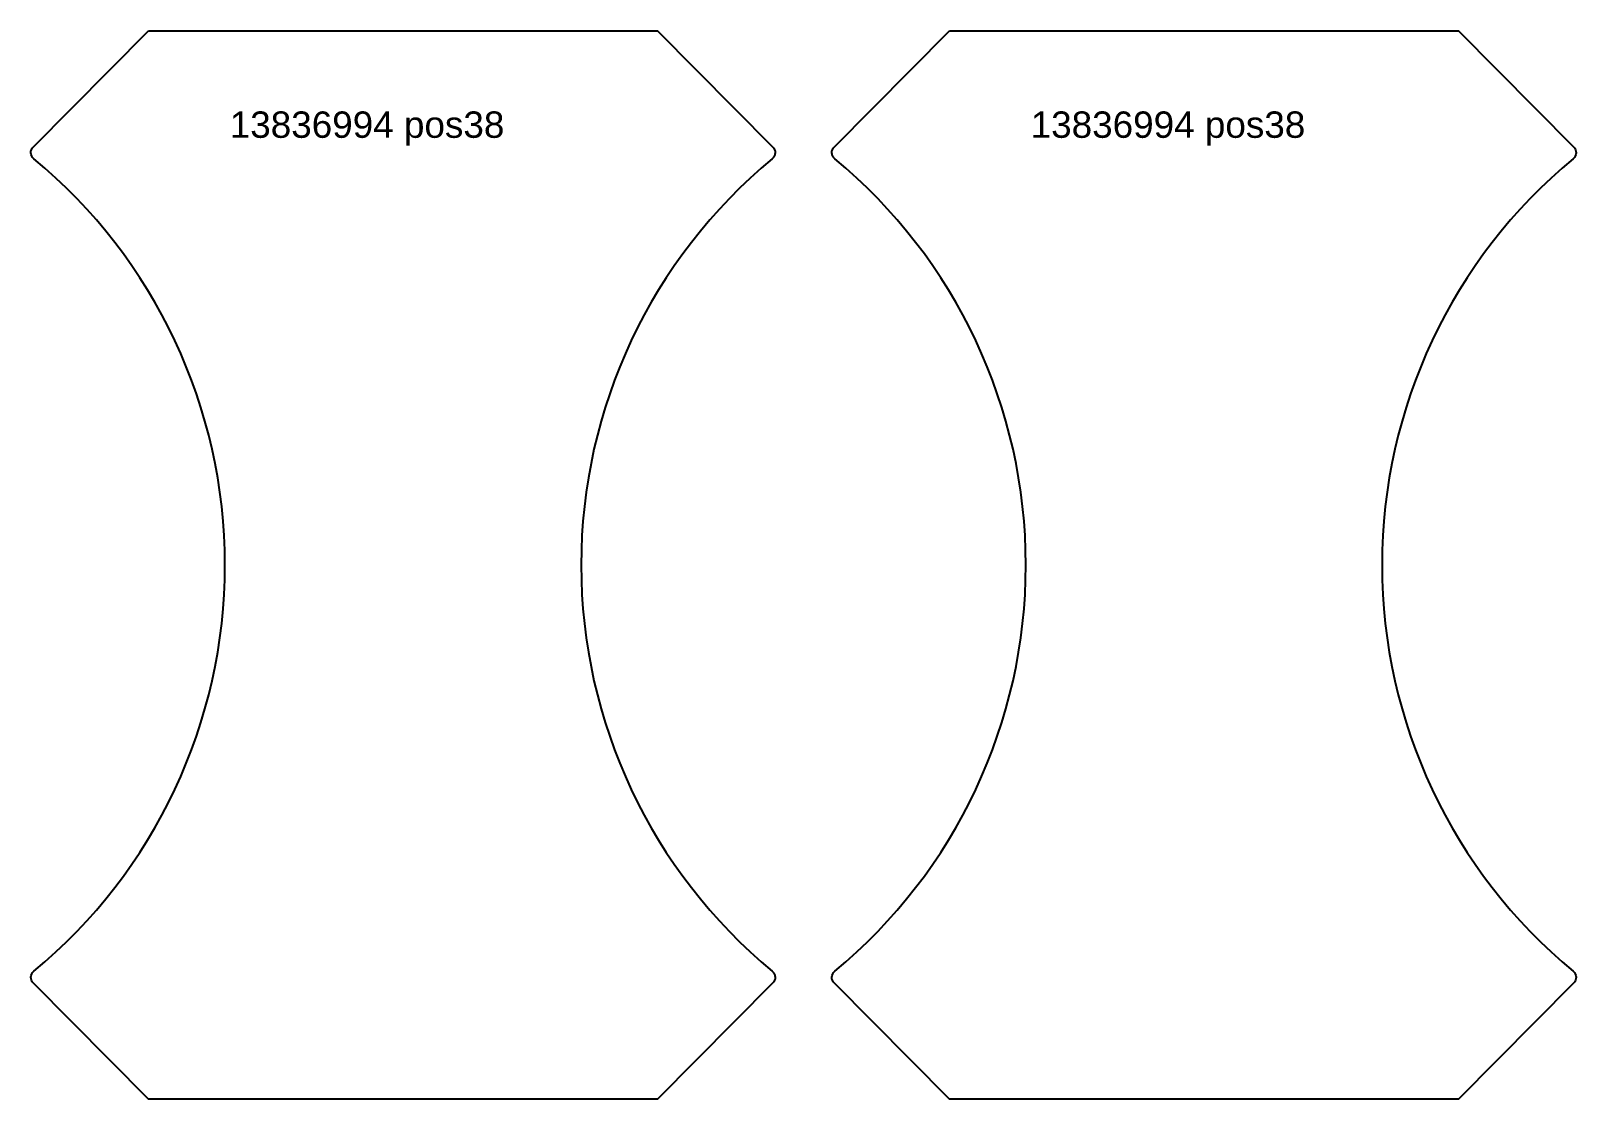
# Model space of a CAD drawing. Header units: millimetres. Extents: x 1384 to 1970, y 887 to 1292.
import ezdxf

# ---------------------------------------------------------------- set-up
doc = ezdxf.new("R2010")
doc.units = ezdxf.units.MM
doc.layers.add('13836994', color=7, linetype='Continuous')
doc.layers.add('Texto', color=3, linetype='Continuous')
doc.styles.get("Standard").update_dxf_attribs({"font": 'arial.ttf'})

msp = doc.modelspace()

# ---------------------------------------------------------------- linework, layer by layer
at = {"layer": '13836994'}
for points in [[(1429.02, 1292.1), (1622.02, 1292.1), (1665.69, 1248.08, -0.440762), (1665.48, 1243.65, 0.470317), (1665.48, 935.55, -0.440762), (1665.69, 931.13), (1622.02, 887.1), (1429.02, 887.1), (1385.35, 931.13, -0.440762), (1385.57, 935.55, 0.470317), (1385.57, 1243.65, -0.440762), (1385.35, 1248.08)], [(1732.57, 1292.1), (1925.57, 1292.1), (1969.24, 1248.08, -0.440762), (1969.02, 1243.65, 0.470317), (1969.02, 935.55, -0.440762), (1969.24, 931.13), (1925.57, 887.1), (1732.57, 887.1), (1688.9, 931.13, -0.440762), (1689.12, 935.55, 0.470317), (1689.12, 1243.65, -0.440762), (1688.9, 1248.08)]]:
    msp.add_lwpolyline(points, format="xyb", close=True, dxfattribs=at)

# ---------------------------------------------------------------- texts
at = {"layer": 'Texto', "char_height": 10, "attachment_point": 1}
for insert in [(1459.84, 1261.56), (1763.39, 1261.56)]:
    msp.add_mtext_dynamic_manual_height_columns('13836994 pos38', width=184.616, gutter_width=12.5, heights=[0], dxfattribs=dict(at, insert=insert))

doc.saveas('drawing.dxf')
